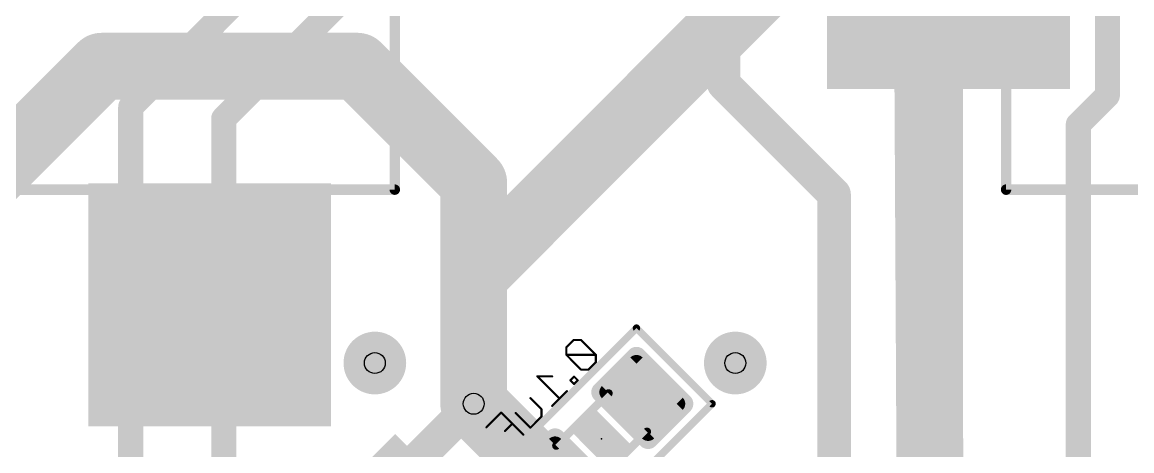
# Model space of a CAD drawing. Extents: x -76 to 580, y -41 to 95.
# Drawn here: x 174.54 to 188.03, y 15.27 to 20.48 of the extents above; entities that cross this region are included whole.
import ezdxf

# ---------------------------------------------------------------- set-up
doc = ezdxf.new("R2010")
doc.units = 0
for name, color, linetype in [('1', 22, 'CONTINUOUS'), ('16', 175, 'CONTINUOUS'), ('18', 82, 'CONTINUOUS'), ('24', 7, 'CONTINUOUS'), ('28', 253, 'CONTINUOUS'), ('29', 253, 'CONTINUOUS'), ('30', 253, 'CONTINUOUS'), ('31', 253, 'CONTINUOUS'), ('32', 253, 'CONTINUOUS'), ('36', 253, 'CONTINUOUS'), ('40', 175, 'CONTINUOUS'), ('44', 253, 'CONTINUOUS'), ('51', 53, 'CONTINUOUS'), ('52', 253, 'CONTINUOUS')]:
    doc.layers.add(name, color=color, linetype=linetype)

# ---------------------------------------------------------------- blocks, each defined once
blk = doc.blocks.new('RECT')
blk.add_solid([(-0.5, -0.5), (0.5, -0.5), (-0.5, 0.5), (0.5, 0.5)])
blk = doc.blocks.new('RECT112000X144000R30')
at = {"const_width": 0.105}
blk.add_lwpolyline([(0.2975, -0.345), (0.2975, 0.345, 0.4142), (0.245, 0.3975), (-0.245, 0.3975, 0.4142), (-0.2975, 0.345), (-0.2975, -0.345, 0.4142), (-0.245, -0.3975), (0.245, -0.3975, 0.4142)], format="xyb", close=True, dxfattribs=at)
blk.add_solid([(-0.2704, -0.3704), (0.2704, -0.3704), (-0.2704, 0.3704), (0.2704, 0.3704)])
blk = doc.blocks.new('RECT136384X168384R30')
at = {"const_width": 0.1279}
blk.add_lwpolyline([(0.3623, -0.3983), (0.3623, 0.3983, 0.4142), (0.2983, 0.4623), (-0.2983, 0.4623, 0.4142), (-0.3623, 0.3983), (-0.3623, -0.3983, 0.4142), (-0.2983, -0.4623), (0.2983, -0.4623, 0.4142)], format="xyb", close=True, dxfattribs=at)
blk.add_solid([(-0.3237, -0.4237), (0.3237, -0.4237), (-0.3237, 0.4237), (0.3237, 0.4237)])
blk = doc.blocks.new('ROUNDV')
at = {"const_width": 0.5}
blk.add_lwpolyline([(0, -0.25, 1), (0, 0.25, 1), (0, -0.25)], format="xyb", dxfattribs=at)

msp = doc.modelspace()

# ---------------------------------------------------------------- linework, layer by layer
at = {"layer": '1'}
for points, const_width in [([(187.7369, 19.5869), (187.7369, 22.981)], 0.3048), ([(183.0699, 19.7283), (183.0699, 21.8496)], 0.4064), ([(185.8277, 13.8593), (185.8277, 21.1181)], 0.3048), ([(174.0897, 18.5262), (175.5039, 19.9404)], 0.8128), ([(175.5039, 19.9404), (178.6152, 19.9404)], 0.8128), ([(178.6152, 19.9404), (180.0294, 18.5262)], 0.8128), ([(184.4134, 18.3848), (183.0699, 19.7283)], 0.4064), ([(187.3833, 19.2333), (187.7369, 19.5869)], 0.3048), ([(187.3833, 14.8492), (187.3833, 19.2333)], 0.3048), ([(180.0294, 18.5262), (180.0294, 15.8392)], 0.8128), ([(184.4134, 14.8492), (184.4134, 18.3848)], 0.4064), ([(180.0152, 15.8392), (178.5893, 14.4132)], 0.4064), ([(180.0294, 15.8392), (180.0152, 15.8392)], 0.4064)]:
    msp.add_lwpolyline(points, dxfattribs=dict(at, const_width=const_width))
for points, const_width in [([(175.5039, 20.1436, 1), (175.5039, 19.7372)], 0.4064), ([(175.6476, 19.7967, 1), (175.3602, 20.0841)], 0.4064), ([(178.7589, 20.0841, 1), (178.4715, 19.7967)], 0.4064), ([(178.6152, 19.7372, 1), (178.6152, 20.1436)], 0.4064), ([(183.1418, 19.8001, 1), (182.9981, 19.6564)], 0.2032), ([(182.9683, 19.7283, 1), (183.1715, 19.7283)], 0.2032), ([(187.7907, 19.533, 1), (187.683, 19.6407)], 0.1524), ([(187.6607, 19.5869, 1), (187.8131, 19.5869)], 0.1524), ([(187.4595, 19.2333, 1), (187.3071, 19.2333)], 0.1524), ([(187.3294, 19.2872, 1), (187.4372, 19.1794)], 0.1524), ([(180.2326, 18.5262, 1), (179.8262, 18.5262)], 0.4064), ([(179.8857, 18.3825, 1), (180.1731, 18.6699)], 0.4064), ([(184.515, 18.3848, 1), (184.3118, 18.3848)], 0.2032), ([(184.3416, 18.3129, 1), (184.4853, 18.4566)], 0.2032), ([(179.8262, 15.8392, 1), (180.2326, 15.8392)], 0.4064), ([(180.0152, 15.9408, 1), (180.0152, 15.7376)], 0.2032), ([(180.0871, 15.7673, 1), (179.9434, 15.911)], 0.2032), ([(180.0294, 15.7376, 1), (180.0294, 15.9408)], 0.2032)]:
    msp.add_lwpolyline(points, format="xyb", dxfattribs=dict(at, const_width=const_width))
at = {"layer": '16'}
for points, const_width in [([(192.9694, 30.3349), (180.0294, 17.3948)], 0.8128), ([(185.5448, 21.3546), (185.6155, 8.061)], 0.8128), ([(177.6959, 21.2839), (175.8575, 19.4454)], 0.3048), ([(176.9888, 19.304), (178.6152, 20.9304)], 0.3048), ([(175.8575, 19.4454), (175.8575, 12.7986)], 0.3048), ([(176.9888, 13.7886), (176.9888, 19.304)], 0.3048), ([(180.0294, 17.3948), (180.0294, 15.8392)], 0.8128), ([(181.0193, 14.8492), (180.0294, 15.8392)], 0.8128)]:
    msp.add_lwpolyline(points, dxfattribs=dict(at, const_width=const_width))
for points, const_width in [([(175.9337, 19.4454, 1), (175.7813, 19.4454)], 0.1524), ([(175.8036, 19.4993, 1), (175.9113, 19.3916)], 0.1524), ([(177.065, 19.304, 1), (176.9126, 19.304)], 0.1524), ([(176.9349, 19.3579, 1), (177.0427, 19.2501)], 0.1524), ([(180.2326, 17.3948, 1), (179.8262, 17.3948)], 0.4064), ([(179.8857, 17.5385, 1), (180.1731, 17.2511)], 0.4064), ([(180.1731, 15.9829, 1), (179.8857, 15.6955)], 0.4064), ([(179.8262, 15.8392, 1), (180.2326, 15.8392)], 0.4064)]:
    msp.add_lwpolyline(points, format="xyb", dxfattribs=dict(at, const_width=const_width))
at = {"layer": '24'}
msp.add_point((181.585, 15.4149), dxfattribs=at)
at = {"layer": '28', "const_width": 0.0254}
for points in [[(181.2457, 16.6137), (181.1558, 16.5238)], [(181.3355, 16.6137), (181.2457, 16.6137)], [(181.5153, 16.4339), (181.3355, 16.6137)], [(181.1558, 16.5238), (181.1558, 16.4339)], [(181.1558, 16.4339), (181.3355, 16.2542)], [(181.5153, 16.4339), (181.1558, 16.4339)], [(181.4254, 16.2542), (181.5153, 16.344)], [(181.5153, 16.344), (181.5153, 16.4339)], [(181.3355, 16.2542), (181.4254, 16.2542)], [(180.9836, 16.1718), (180.8038, 16.1718)], [(180.8038, 16.1718), (181.0735, 15.9022)], [(181.2507, 16.1693), (181.2057, 16.1244)], [(181.2057, 16.1244), (181.2507, 16.0794)], [(181.2956, 16.1244), (181.2507, 16.1693)], [(181.2507, 16.0794), (181.2956, 16.1244)], [(181.1633, 15.9921), (180.9836, 15.8123)], [(180.719, 15.9072), (180.8538, 15.7724)], [(180.3645, 15.7325), (180.1847, 15.5527)], [(180.6341, 15.4629), (180.3645, 15.7325)], [(180.719, 15.5477), (180.5392, 15.7275)], [(180.8538, 15.6825), (180.719, 15.5477)], [(180.8538, 15.7724), (180.8538, 15.6825)], [(180.4993, 15.5977), (180.4094, 15.5078)]]:
    msp.add_lwpolyline(points, dxfattribs=at)
at = {"layer": '28', "const_width": 0.0127}
for points in [[(181.2457, 16.62, 1), (181.2457, 16.6073)], [(181.2501, 16.6092, 1), (181.2412, 16.6182)], [(181.34, 16.6182, 1), (181.331, 16.6092)], [(181.3355, 16.6073, 1), (181.3355, 16.62)], [(181.1621, 16.5238, 1), (181.1494, 16.5238)], [(181.1513, 16.5283, 1), (181.1603, 16.5193)], [(181.1558, 16.4403, 1), (181.1558, 16.4276)], [(181.1603, 16.4384, 1), (181.1513, 16.4294)], [(181.1494, 16.4339, 1), (181.1621, 16.4339)], [(181.5216, 16.4339, 1), (181.5089, 16.4339)], [(181.5089, 16.344, 1), (181.5216, 16.344)], [(181.5108, 16.4294, 1), (181.5198, 16.4384)], [(181.5198, 16.3396, 1), (181.5108, 16.3485)], [(181.5153, 16.4276, 1), (181.5153, 16.4403)], [(181.3355, 16.2605, 1), (181.3355, 16.2478)], [(181.331, 16.2497, 1), (181.34, 16.2587)], [(181.4209, 16.2587, 1), (181.4299, 16.2497)], [(181.4254, 16.2478, 1), (181.4254, 16.2605)], [(180.8038, 16.1782, 1), (180.8038, 16.1655)], [(180.8083, 16.1763, 1), (180.7993, 16.1673)], [(180.9836, 16.1655, 1), (180.9836, 16.1782)], [(181.2102, 16.1289, 1), (181.2013, 16.1199)], [(181.2013, 16.1289, 1), (181.2102, 16.1199)], [(181.2552, 16.1738, 1), (181.2462, 16.1648)], [(181.2462, 16.0839, 1), (181.2552, 16.075)], [(181.2552, 16.1648, 1), (181.2462, 16.1738)], [(181.2462, 16.075, 1), (181.2552, 16.0839)], [(181.3001, 16.1199, 1), (181.2911, 16.1289)], [(181.2911, 16.1199, 1), (181.3001, 16.1289)], [(181.1678, 15.9876, 1), (181.1588, 15.9966)], [(180.7235, 15.9117, 1), (180.7145, 15.9027)], [(180.9791, 15.8168, 1), (180.9881, 15.8078)], [(181.069, 15.8977, 1), (181.0779, 15.9067)], [(180.369, 15.737, 1), (180.36, 15.728)], [(180.369, 15.728, 1), (180.36, 15.737)], [(180.5437, 15.732, 1), (180.5347, 15.723)], [(180.8601, 15.7724, 1), (180.8474, 15.7724)], [(180.8474, 15.6825, 1), (180.8601, 15.6825)], [(180.8493, 15.7679, 1), (180.8583, 15.7769)], [(180.8583, 15.678, 1), (180.8493, 15.687)], [(180.1802, 15.5572, 1), (180.1892, 15.5483)], [(180.5038, 15.5932, 1), (180.4948, 15.6022)], [(180.7145, 15.5522, 1), (180.7235, 15.5432)], [(180.7145, 15.5432, 1), (180.7235, 15.5522)], [(180.4049, 15.5123, 1), (180.4139, 15.5033)], [(180.6296, 15.4584, 1), (180.6386, 15.4674)]]:
    msp.add_lwpolyline(points, format="xyb", dxfattribs=at)
at = {"layer": '40', "const_width": 0.09}
for points in [[(182.0093, 16.7584), (180.2415, 14.9907)], [(182.9285, 15.8392), (182.0093, 16.7584)], [(181.1608, 14.0714), (182.9285, 15.8392)]]:
    msp.add_lwpolyline(points, dxfattribs=at)
at = {"layer": '40', "const_width": 0.045}
for points in [[(182.0252, 16.7743, 1), (181.9934, 16.7425)], [(182.0252, 16.7425, 1), (181.9934, 16.7743)], [(182.9444, 15.8233, 1), (182.9126, 15.8551)], [(182.9126, 15.8233, 1), (182.9444, 15.8551)]]:
    msp.add_lwpolyline(points, format="xyb", dxfattribs=at)
at = {"layer": '44'}
for centre in [(178.8273, 16.3342), (183.2114, 16.3342), (180.0294, 15.8392)]:
    msp.add_circle(centre, 0.127, dxfattribs=at)
at = {"layer": '51', "const_width": 0.127}
for points in [[(179.0696, 33.9411), (179.0696, 18.4411)], [(186.5046, 18.4411), (186.5046, 33.9411)], [(179.0696, 18.4411), (173.0696, 18.4411)], [(192.5046, 18.4411), (186.5046, 18.4411)]]:
    msp.add_lwpolyline(points, dxfattribs=at)
at = {"layer": '51', "const_width": 0.0635}
for points in [[(179.0696, 18.4094, 1), (179.0696, 18.4729)], [(186.5046, 18.4729, 1), (186.5046, 18.4094)], [(179.0378, 18.4411, 1), (179.1013, 18.4411)], [(186.4729, 18.4411, 1), (186.5364, 18.4411)]]:
    msp.add_lwpolyline(points, format="xyb", dxfattribs=at)
at = {"layer": '52', "const_width": 0.1}
for points in [[(181.0335, 15.3301), (181.6699, 15.9665)], [(181.5002, 14.8634), (182.1366, 15.4998)]]:
    msp.add_lwpolyline(points, dxfattribs=at)
at = {"layer": '52', "const_width": 0.05}
for points in [[(181.6875, 15.9488, 1), (181.6522, 15.9841)], [(182.1542, 15.4821, 1), (182.1189, 15.5175)], [(181.0158, 15.3477, 1), (181.0512, 15.3124)]]:
    msp.add_lwpolyline(points, format="xyb", dxfattribs=at)

# ---------------------------------------------------------------- block references
at = {"layer": '1', "xscale": 2.8, "yscale": 2.8}
msp.add_blockref('RECT', (185.8046, 21.1411), dxfattribs=at)
at = {"layer": '1'}
for p, xscale, yscale, rotation in [((176.8196, 17.0411), 2.8, 2.8, 90), ((178.5893, 14.4132), 0.6604, 2.032, 315)]:
    msp.add_blockref('RECT', p, dxfattribs=dict(at, xscale=xscale, yscale=yscale, rotation=rotation))
at = {"layer": '16', "rotation": 45}
for p in [(182.08, 15.9099), (181.09, 14.92)]:
    msp.add_blockref('RECT112000X144000R30', p, dxfattribs=at)
at = {"layer": '18', "xscale": 0.6096, "yscale": 0.6096}
for p in [(178.8273, 16.3342), (178.8273, 16.3342), (183.2114, 16.3342), (183.2114, 16.3342), (180.0294, 15.8392), (180.0294, 15.8392)]:
    msp.add_blockref('ROUNDV', p, dxfattribs=at)
at = {"layer": '29'}
for name, p, xscale, yscale in [('RECT', (185.8046, 21.1411), 2.9524, 2.9524), ('ROUNDV', (178.8273, 16.3342), 0.762, 0.762), ('ROUNDV', (183.2114, 16.3342), 0.762, 0.762), ('ROUNDV', (180.0294, 15.8392), 0.762, 0.762)]:
    msp.add_blockref(name, p, dxfattribs=dict(at, xscale=xscale, yscale=yscale))
for p, xscale, yscale, rotation in [((176.8196, 17.0411), 2.9524, 2.9524, 90), ((178.5893, 14.4132), 0.8128, 2.1844, 315)]:
    msp.add_blockref('RECT', p, dxfattribs=dict(at, xscale=xscale, yscale=yscale, rotation=rotation))
at = {"layer": '30', "xscale": 0.762, "yscale": 0.762}
for p in [(178.8273, 16.3342), (183.2114, 16.3342), (180.0294, 15.8392)]:
    msp.add_blockref('ROUNDV', p, dxfattribs=at)
at = {"layer": '30', "rotation": 45}
for p in [(182.08, 15.9099), (181.09, 14.92)]:
    msp.add_blockref('RECT136384X168384R30', p, dxfattribs=at)
at = {"layer": '31', "xscale": 2.8, "yscale": 2.8}
msp.add_blockref('RECT', (185.8046, 21.1411), dxfattribs=at)
at = {"layer": '31'}
for p, xscale, yscale, rotation in [((176.8196, 17.0411), 2.8, 2.8, 90), ((178.5893, 14.4132), 0.6604, 2.032, 315)]:
    msp.add_blockref('RECT', p, dxfattribs=dict(at, xscale=xscale, yscale=yscale, rotation=rotation))
at = {"layer": '32', "rotation": 45}
for p in [(182.08, 15.9099), (181.09, 14.92)]:
    msp.add_blockref('RECT112000X144000R30', p, dxfattribs=at)
at = {"layer": '36', "xscale": 0.3998, "yscale": 0.6, "rotation": 45}
msp.add_blockref('RECT', (181.585, 15.4149), dxfattribs=at)
at = {"layer": '51', "yscale": 1.5, "rotation": 270}
for p, xscale in [((185.7546, 21.1411), 1.5), ((176.8196, 17.4411), 2)]:
    msp.add_blockref('RECT', p, dxfattribs=dict(at, xscale=xscale))
at = {"layer": '52', "xscale": 0.4, "yscale": 0.8, "rotation": 45}
for p in [(182.0093, 15.8392), (181.1608, 14.9907)]:
    msp.add_blockref('RECT', p, dxfattribs=at)

doc.saveas('drawing.dxf')
